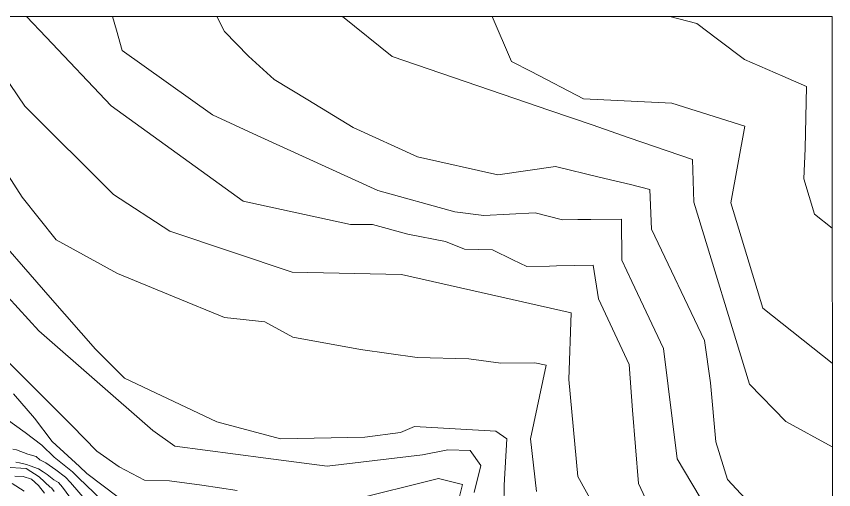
# Model space of a CAD drawing. Header units: millimetres. Extents: x 1101 to 4203, y 1053 to 1744.
# Drawn here: x 2728.4 to 2949.3, y 1613.3 to 1741.3 of the extents above; entities that cross this region are included whole.
import ezdxf

# ---------------------------------------------------------------- set-up
doc = ezdxf.new("R2010")
doc.units = ezdxf.units.MM
doc.layers.add('01_Fina', color=7, linetype='Continuous')

msp = doc.modelspace()

# ---------------------------------------------------------------- linework, layer by layer
at = {"layer": '01_Fina', "color": 252, "linetype": 'Continuous', "lineweight": 9, "true_color": 0x939598}
for p, q in [((2739.82, 1615.25), (2739.82, 1615.25)), ((2737.56, 1614), (2737.56, 1614))]:
    msp.add_line(p, q, dxfattribs=at)
at = {"layer": '01_Fina', "color": 252, "lineweight": 9, "true_color": 0x939598}
msp.add_lwpolyline([(2210.23, 1123.47), (2949.32, 1123.47), (2948.88, 1741.26), (2209.79, 1741.26), (2210.23, 1123.4)], dxfattribs=at)
for points, elevation in [([(2949.02, 1546.84), (2934.02, 1545.58), (2911.13, 1560.83), (2880.16, 1616.86), (2877.74, 1643.11), (2878.37, 1661.15), (2832.56, 1671.46), (2802.99, 1672.1), (2769.93, 1683.21), (2754.67, 1693.06), (2730.74, 1716.97), (2718.38, 1735.11), (2712.34, 1741.26)], 20), ([(2902.16, 1602.97), (2896.55, 1615.01), (2895, 1634.82), (2894.04, 1647.15), (2888.3, 1659.53), (2885.79, 1664.93), (2884.36, 1674), (2874.4, 1673.8), (2872.52, 1673.77), (2866.43, 1673.65), (2862.65, 1675.46), (2857.09, 1678.12), (2849.52, 1678.36), (2844.46, 1680.4), (2834.28, 1682.4), (2824.69, 1685.02), (2818.77, 1685.02), (2789.75, 1691.32), (2754.04, 1717.06), (2736.46, 1735.66), (2731.17, 1741.26)], 21), ([(2949, 1574.69), (2942.27, 1577.96), (2925.06, 1586.32), (2919.08, 1599.45), (2915.24, 1607.89), (2907.01, 1621.63), (2903.32, 1651.44), (2894.8, 1669.62), (2892.1, 1675.37), (2891.97, 1686.47), (2883.71, 1686.38), (2880.16, 1686.34), (2876.02, 1686.29), (2868.69, 1688.15), (2854.74, 1687.45), (2846.93, 1688.42), (2826.15, 1694.15), (2793.54, 1709.09), (2781.41, 1714.65), (2757.07, 1732.05), (2755.52, 1737.49), (2754.45, 1741.26)], 22), ([(2948.98, 1593.54), (2947.26, 1593.93), (2939.55, 1597.85), (2930.26, 1605.67), (2920.59, 1616.06), (2917.52, 1626.26), (2916.06, 1642.15), (2914.46, 1653.65), (2900.07, 1683.74), (2899.68, 1694.49), (2894.39, 1695.77), (2885.91, 1697.83), (2874.12, 1700.68), (2858.59, 1698.38), (2836.82, 1703.27), (2819.44, 1711.21), (2807.21, 1718.67), (2798.14, 1724.2), (2791.18, 1730.53), (2784.7, 1737.13), (2782.6, 1741.26)], 23), ([(2948.96, 1624.85), (2936.41, 1631.71), (2926.58, 1641.86), (2911.53, 1691.01), (2911.2, 1702.56), (2894.09, 1708.44), (2884.02, 1711.89), (2872.61, 1715.81), (2859.73, 1720.23), (2830.01, 1730.44), (2816.55, 1741.26)], 24), ([(2948.94, 1647.51), (2930.19, 1662.37), (2921.54, 1690.83), (2925.28, 1711.55), (2905.63, 1717.77), (2881.74, 1718.97), (2867.6, 1726.33), (2862.29, 1729.09), (2857.05, 1741.26)], 25), ([(2948.92, 1684.01), (2944.18, 1687.8), (2941.25, 1697.3), (2941.64, 1705.52), (2941.99, 1722.29), (2935.58, 1725.08), (2925.2, 1729.57), (2917.96, 1735.05), (2912.35, 1739.3), (2905.05, 1741.26)], 26), ([(2869.03, 1612.86), (2868.2, 1619.9), (2867.35, 1627.05), (2871.59, 1646.95), (2868.52, 1647.6), (2859.36, 1647.48), (2850.76, 1648.67), (2836.74, 1649.05), (2821.45, 1651.2), (2803.17, 1654.54), (2795.64, 1658.72), (2784.72, 1659.83), (2771.11, 1665.44), (2755.74, 1671.77), (2739.21, 1680.84), (2729.99, 1692.36), (2720.31, 1707.4)], 19), ([(2860.2, 1608.72), (2860.32, 1614.54), (2861, 1627.03), (2858.06, 1629.14), (2836.05, 1630.43), (2832.26, 1628.79), (2822.64, 1627.49), (2799.86, 1627.07), (2782.6, 1631.61), (2770.96, 1637.14), (2757.64, 1643.47), (2749.82, 1651.26), (2737.59, 1665.26), (2718.85, 1686.72)], 18), ([(2852.17, 1612.58), (2854.01, 1619.8), (2851.12, 1623.88), (2845.05, 1624.12), (2838.17, 1622.72), (2812.41, 1619.66), (2795.91, 1621.84), (2771.31, 1625.08), (2765.31, 1629.3), (2734.5, 1656.28), (2720.46, 1671.6)], 17), ([(2788.11, 1613.05), (2778.56, 1614.56), (2769.87, 1615.71), (2763.05, 1615.92), (2756.2, 1619.47), (2750.17, 1623.7), (2743.42, 1630.66), (2729.83, 1644.22), (2724.96, 1649.09)], 16), ([(2760.01, 1608.22), (2747.47, 1617.72), (2745.5, 1619.53), (2738.15, 1626.32), (2733.35, 1632.63), (2727.64, 1639.23)], 15), ([(2757.76, 1604.51), (2745.28, 1616.49), (2743.6, 1618.11), (2738.68, 1622.12), (2735.3, 1625.36), (2730.83, 1628.74), (2725.69, 1632.46)], 14), ([(2755.52, 1600.81), (2743.08, 1615.26), (2741.71, 1616.68), (2739.07, 1618.69), (2736.42, 1620.53), (2734.75, 1621.34), (2733.78, 1622.31), (2731.53, 1622.88), (2728.45, 1624.04), (2727.47, 1624.3)], 13), ([(2738.69, 1612.79), (2737.92, 1613.83), (2737.56, 1614), (2734.62, 1616.74), (2731.1, 1618.99), (2725.46, 1619.42)], 11), ([(2753.27, 1597.1), (2740.89, 1614.03), (2739.82, 1615.25), (2738.6, 1615.93), (2737.63, 1616.67), (2736.8, 1617.39), (2735.68, 1618.15), (2734.47, 1618.96), (2732.14, 1619.74), (2731.23, 1620.09), (2729.3, 1620.54), (2728.34, 1620.77)], 12), ([(2736.03, 1612.4), (2734.43, 1614.42), (2732.5, 1616.16), (2730.29, 1616.87), (2728.05, 1616.95)], 11), ([(2730.54, 1612.9), (2727.28, 1614.97)], 10), ([(2848.13, 1611.12), (2849.05, 1614.67), (2842.56, 1616.35), (2818.69, 1610.38)], 16)]:
    msp.add_lwpolyline(points, dxfattribs=dict(at, elevation=elevation))

doc.saveas('drawing.dxf')
